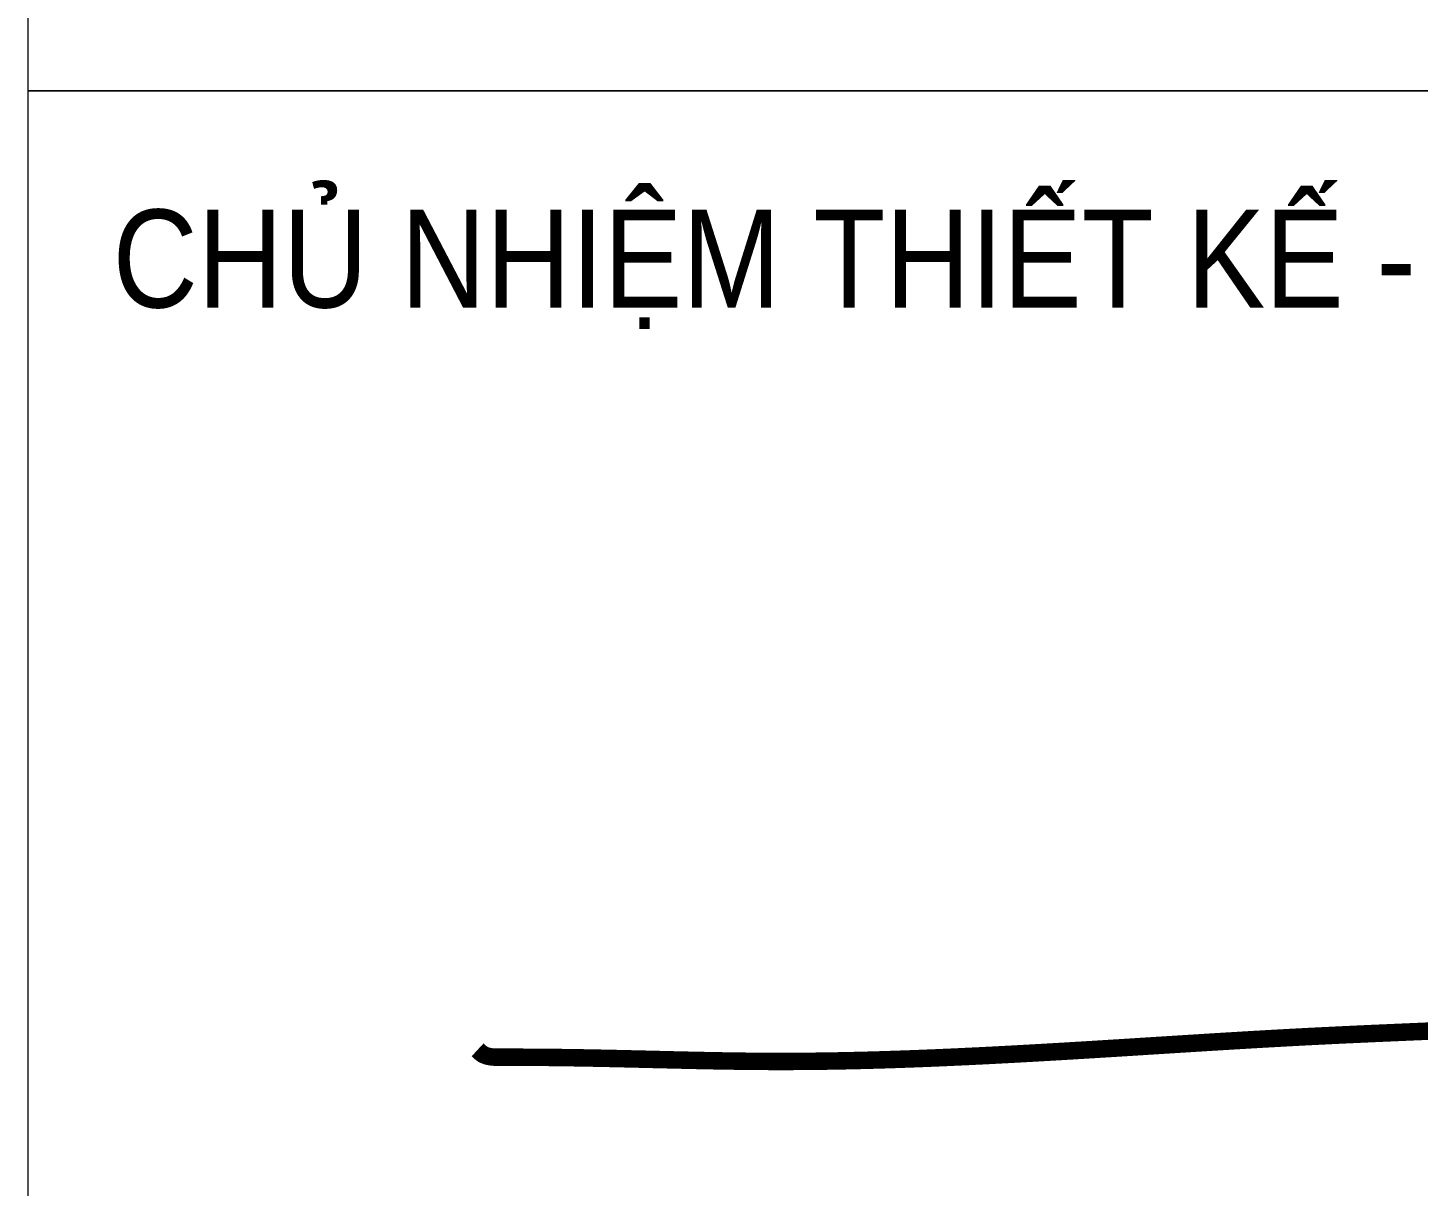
# Model space of a CAD drawing. Header units: millimetres. Extents: x -211129 to 461116, y -574633 to 115.
# Drawn here: x 298479 to 299969, y -543668 to -542427 of the extents above; entities that cross this region are included whole.
import ezdxf
from ezdxf.enums import TextEntityAlignment as Align

# ---------------------------------------------------------------- set-up
doc = ezdxf.new("R2010")
doc.units = ezdxf.units.MM
doc.header["$MEASUREMENT"] = 0
for name, color, linetype, lineweight in [('ISO', 153, 'Continuous', 13), ('Khungten_LCDI', 7, 'Continuous', 5), ('LC ISO', 153, 'Continuous', 13), ('LC Net thay', 63, 'Continuous', 25), ('LC Text1', 3, 'Continuous', 20)]:
    doc.layers.add(name, color=color, linetype=linetype, lineweight=lineweight)
doc.styles.add('Khungten', font='VHAVAN.TTF', dxfattribs={"width": 0.9, "height": 5000})
doc.styles.add('LC 1', font='VHAVANB.TTF')
doc.styles.add('Title', font='VHBLACK.TTF', dxfattribs={"width": 0.8})

# ---------------------------------------------------------------- blocks, each defined once
blk = doc.blocks.new('Mr. Giang')
at = {"layer": 'LC ISO', "const_width": 50}
blk.add_lwpolyline([(138.048627199998, -163.847654400015), (149, -174), (154.5219817915822, -177.4707050094294), (164.2339671053305, -181.3936947974871), (174.7807526537435, -183.6683589841559), (185.9295901566948, -184.7382156299282), (197.4477313340503, -185.0467827953398), (206.2009471999954, -185.0453759999946), (220.7367149097518, -185.0099801919569), (232.3329589138739, -184.9983549165772), (243.8924068600136, -185.001159195599), (255.4157055301876, -185.0179910209699), (266.9035017064161, -185.0484483846085), (278.3564421707124, -185.0921292784187), (289.775173705093, -185.1486316943483), (301.1603430915784, -185.2175536243158), (312.5125971121815, -185.2984930602397), (323.8325825489192, -185.3910479940387), (335.1209461838116, -185.4948164176458), (346.3783347988719, -185.6093963229796), (357.6053951761169, -185.7343857019732), (368.8027740975631, -185.8693825465452), (379.9711183452309, -186.0139848485996), (391.1110747011335, -186.1677906000841), (402.2232899472874, -186.3303977929172), (413.3084108657094, -186.5014044190175), (424.3670842384163, -186.6804084703181), (435.3999568474246, -186.8670079387375), (446.4076754747548, -187.0608008161798), (457.3908869024162, -187.2613850946072), (468.3502379124329, -187.4683587659092), (479.2863752868143, -187.6813198220334), (490.1999458075843, -187.8998662548838), (501.091596256756, -188.1235960563936), (511.9619734163425, -188.3521072184958), (522.8117240683678, -188.5849977330945), (533.6414949948448, -188.8218655921228), (544.4519329777868, -189.0623087875138), (555.2436847992176, -189.3059253111714), (566.0173972411467, -189.552313155029), (576.7737170855944, -189.8010703110194), (587.5132911145774, -190.0517947710468), (598.2367661101125, -190.3040845270589), (608.9447888542163, -190.5575375709595), (619.6380061289019, -190.8117518946819), (630.3170647161933, -191.0663254901447), (640.9826113980998, -191.3208563492663), (651.6352929566419, -191.5749424639944), (662.2757561738363, -191.8281818262185), (672.9046478316959, -192.0801724278863), (683.5226147122412, -192.3305122609163), (694.1303035974888, -192.5787993172271), (704.7283612694519, -192.8246315887372), (715.3174345101506, -193.0676070673944), (725.8981701016019, -193.3073237451026), (736.4712148258186, -193.5433796137804), (747.0372154648212, -193.7753726653609), (757.5968188006264, -194.0029008917772), (768.1506716152471, -194.2255622849334), (778.6994206907038, -194.4429548367625), (789.2437128090096, -194.6546765391977), (799.7841947521847, -194.8603253841429), (810.3215133022422, -195.0594993635459), (820.8563152411989, -195.2517964692961), (831.389247351075, -195.4368146933557), (841.9209564138873, -195.6141520276142), (852.4520892116489, -195.7834064640192), (862.9832925263763, -195.9441759944893), (873.51521314009, -196.0960586109431), (884.0484978348031, -196.2386523052992), (894.5837933925359, -196.3715550694906), (905.1217465953014, -196.4943648954359), (915.6630042251163, -196.6066797750682), (926.2082130639974, -196.7080977002915), (936.758019893965, -196.7982166630536), (947.3130714970321, -196.8766346552584), (957.8740146552154, -196.942949668839), (968.4414961505317, -196.9967596957285), (979.0161627650014, -197.037662727831), (989.5986612806373, -197.0652567570796), (998.4129151999987, -197.0777855999913), (1010.789535675871, -197.0790542266768), (1021.398301595229, -197.0650888646924), (1032.01580812551, -197.0373864629655), (1042.641927763303, -196.9960893671523), (1053.276533005192, -196.9413399229088), (1063.919496347768, -196.8732804758765), (1074.570690287615, -196.7920533717115), (1085.229987321323, -196.6978009560553), (1095.897259945486, -196.5906655745639), (1106.572380656686, -196.4707895728934), (1117.255221951513, -196.3383152966853), (1127.945656326556, -196.1933850915811), (1138.643556278399, -196.0361413032369), (1149.348794303638, -195.8667262773088), (1160.061242898857, -195.6852823594527), (1170.780774560641, -195.4919518952956), (1181.507261785584, -195.2868772305083), (1192.240577070272, -195.070200710732), (1202.980592911292, -194.842064681623), (1213.727181805236, -194.6026114888227), (1224.480216248689, -194.3519834779872), (1235.239568738238, -194.090322994758), (1246.005111770475, -193.8177723847912), (1256.776717841985, -193.5344739937427), (1267.554259449356, -193.2405701672542), (1278.337609089183, -192.9362032509671), (1289.126639258044, -192.621515590552), (1299.921222452536, -192.2966495316505), (1310.721231169242, -191.961747419904), (1321.526537904756, -191.6169516009686), (1332.337015155659, -191.2624044205004), (1343.152535418543, -190.8982482241263), (1353.972971189996, -190.5246253575315), (1364.798194966606, -190.1416781663429), (1375.628079244962, -189.7495489962166), (1386.46249652165, -189.3483801927941), (1397.301319293259, -188.9383141017315), (1408.144420056382, -188.5194930686848), (1418.991671307602, -188.0920594392956), (1429.842945543507, -187.6561555592198), (1440.69811526069, -187.211923774099), (1451.557052955734, -186.7595064295892), (1462.419631125231, -186.2990458713466), (1473.285722265766, -185.830684444998), (1484.15519887393, -185.3545644962142), (1495.027933446312, -184.870828370651), (1505.903798479496, -184.3796184139355), (1516.782666470073, -183.8810769717384), (1527.664409914632, -183.375346389701), (1538.548901309761, -182.862569013465), (1549.436013152048, -182.3428871886863), (1560.325617938081, -181.816443261021), (1571.217588164447, -181.2833795761107), (1582.111796327736, -180.7438384796114), (1593.008114924534, -180.1979623171792), (1603.906416451431, -179.6458934344409), (1614.806573405018, -179.0877741770673), (1625.708458281879, -178.5237468907144), (1636.611943578606, -177.9539539210091), (1647.51690179178, -177.3785376136075), (1658.423205417999, -176.7976403141656), (1669.330726953845, -176.211404368325), (1680.239338895906, -175.6199721217563), (1691.148913740773, -175.0234859200864), (1702.059323985035, -174.4220881089714), (1712.970442125279, -173.8159210340673), (1723.88214065809, -173.2051270410302), (1734.79429208006, -172.5898484754871), (1745.70676888778, -171.9702276831085), (1756.619443577831, -171.3464070095361), (1767.532188646805, -170.7185288004111), (1778.444876591289, -170.0867354014044), (1789.357379907877, -169.4511691581429), (1800.269571093148, -168.8119724162971), (1811.181322643697, -168.1692875215085), (1822.092507056113, -167.5232568194187), (1833.002996826977, -166.8740226556984), (1843.912664452884, -166.2217273759743), (1854.821382430422, -165.5665133259026), (1865.729023256175, -164.9085228511394), (1876.635459426732, -164.2478982973407), (1887.540563438684, -163.5847820101335), (1898.44420778862, -162.9193163351883), (1909.346264973126, -162.2516436181613), (1920.246607488789, -161.5819062046794), (1931.145107832202, -160.9102464403986), (1942.041638499948, -160.2368066709751), (1952.936071988617, -159.5617292420502), (1963.828280794798, -158.8851564992947), (1974.718137415079, -158.2072307883354), (1985.605514346051, -157.5280944548285), (1996.490284084295, -156.84788984443), (2007.372319126407, -156.1667593027814), (2018.251491968971, -155.4848451755388), (2029.127675108575, -154.8022898083582), (2040.000741041811, -154.1192355468811), (2050.870562265263, -153.4358247367491), (2061.73701127552, -152.7521997236327), (2069.156364800001, -152.2852607999957), (2083.459375833572, -151.3848805354501), (2094.315357423839, -150.7014850539708), (2105.16802388939, -150.0184694858035), (2116.017492479725, -149.3359868512634), (2126.863880444344, -148.6541901707242), (2137.707305032745, -147.9732324645156), (2148.54788349443, -147.2932667529967), (2159.385733078892, -146.6144460564974), (2170.220971035636, -145.9369233953912), (2181.053714614158, -145.2608517899935), (2191.884081063956, -144.5863842606777), (2202.712187634534, -143.9136738277739), (2213.538151575387, -143.2428735116409), (2224.362090136015, -142.5741363326088), (2235.184120565915, -141.9076153110509), (2246.004360114592, -141.2434634672827), (2256.822926031538, -140.5818338216777), (2267.639935566258, -139.9228793945658), (2278.45550596825, -139.266753206306), (2289.26975448701, -138.6136082772282), (2300.082798372037, -137.9635976277059), (2310.894754872836, -137.3168742780545), (2321.7057412389, -136.6735912486474), (2332.515874719727, -136.0339015598147), (2343.325272564824, -135.3979582319007), (2354.134052023684, -134.7659142852644), (2364.942330345806, -134.1379227402649), (2375.750224780695, -133.5141366172174), (2386.55785257784, -132.894708936481), (2397.365330986751, -132.2797927184147), (2408.172777256917, -131.6695409833483), (2418.980308637845, -131.0641067516408), (2429.78804237903, -130.4636430436367), (2440.596095729972, -129.8683028796804), (2451.404585940174, -129.2782392801164), (2462.213630259128, -128.6936052652891), (2473.023345936337, -128.1145538555575), (2487.000588800001, -127.3744127999962), (2494.645252401013, -126.9737926353264), (2505.45758156513, -126.4121679814416), (2516.270820387832, -125.8562078829564), (2527.084950977231, -125.3057548124489), (2537.899955441444, -124.7606512424682), (2548.715815888576, -124.220739645607), (2559.532514426748, -123.6858624943998), (2570.350033164068, -123.1558622614248), (2581.16835420865, -122.6305814192456), (2591.98745966861, -122.1098624404549), (2602.807331652053, -121.5935477975727), (2613.627952267099, -121.0814799632062), (2624.449303621856, -120.57350140989), (2635.271367824444, -120.0694546102168), (2646.094126982967, -119.5691820367356), (2656.917563205541, -119.0725261620246), (2667.74165860028, -118.5793294586329), (2678.566395275298, -118.0894343991531), (2689.391755338707, -117.6026834561198), (2700.217720898618, -117.1189191021258), (2711.044274063144, -116.63798380972), (2721.871396940398, -116.1597200514661), (2732.699071638493, -115.6839702999569), (2743.527280265545, -115.2105770277267), (2754.356004929661, -114.7393827073538), (2765.185227738959, -114.2702298114164), (2776.01493080155, -113.8029608124634), (2786.845096225545, -113.3374181830732), (2797.675706119058, -112.8734443958092), (2808.506742590202, -112.4108819232351), (2819.338187747089, -111.9495732379146), (2830.170023697836, -111.4893608124112), (2841.002232550549, -111.0300871193031), (2851.834796413346, -110.5715946311393), (2862.667697394336, -110.1137258204981)], dxfattribs=at)
blk = doc.blocks.new('lcdi fix')
at = {"layer": 'Khungten_LCDI', "color": 9, "lineweight": 15}
for points in [[(36750.02502495137, 446.3150240202522), (40449.99980574933, 446.3150240202522), (40449.99980574933, 2437.222380185602), (36750.02502495137, 2437.222380185602)], [(36750.02502495137, -1521.876888302984), (40449.99980574933, -1521.876888302984), (40449.99980574933, 446.3150240202522), (36750.02502495137, 446.3150240202522)]]:
    blk.add_lwpolyline(points, close=True, dxfattribs=at)
at = {"layer": 'ISO', "xscale": 0.5, "yscale": 0.5, "zscale": 0.5}
blk.add_blockref('Mr. Giang', (37323.95860213445, -842.8215605093428), dxfattribs=at)
at = {"color": 7, "style": 'Khungten', "width": 0.9}
blk.add_text('chñ nhiÖm thiÕt kÕ - chief of design', height=139.9999963689399, dxfattribs=at).set_placement((38565.57114115444, 136.3840538730001), align=Align.CENTER)
at = {"color": 7, "style": 'Khungten', "width": 0.8}
for tag, p in [('REVISION', (39498.75271332351, -10746.30395446718)), ('NGAYHT', (39546.07422497955, -11609.37091637403))]:
    blk.add_attdef(tag, text='', height=199.998925739526, dxfattribs=at).set_placement(p, align=Align.CENTER)
at = {"layer": 'LC Text1', "color": 3, "style": 'LC 1', "width": 1.834005631990714}
for tag, p, p2 in [('TENBANVE1', (36912.65773373929, -8885.760238945484), (40339.14503431407, -8885.760238945484)), ('TENBANVE2', (36912.65773373929, -9562.465564332902), (40339.14503431407, -9562.465564332902))]:
    blk.add_attdef(tag, text='', height=249.9999935159642, dxfattribs=at).set_placement(p, p2, align=Align.FIT)
at = {"layer": 'LC Text1', "style": 'Title', "width": 0.7}
blk.add_attdef('SOBANVE', text='', height=249.9999935159641, dxfattribs=at).set_placement((39561.98232412425, -13896.18071823567), align=Align.CENTER)

msp = doc.modelspace()

# ---------------------------------------------------------------- block references
at = {"layer": 'LC Net thay', "xscale": 0.75, "yscale": 0.75, "zscale": 0.75}
msp.add_blockref('lcdi fix', (270916.3058289016, -542828.7070248377), dxfattribs=at)

doc.saveas('drawing.dxf')
